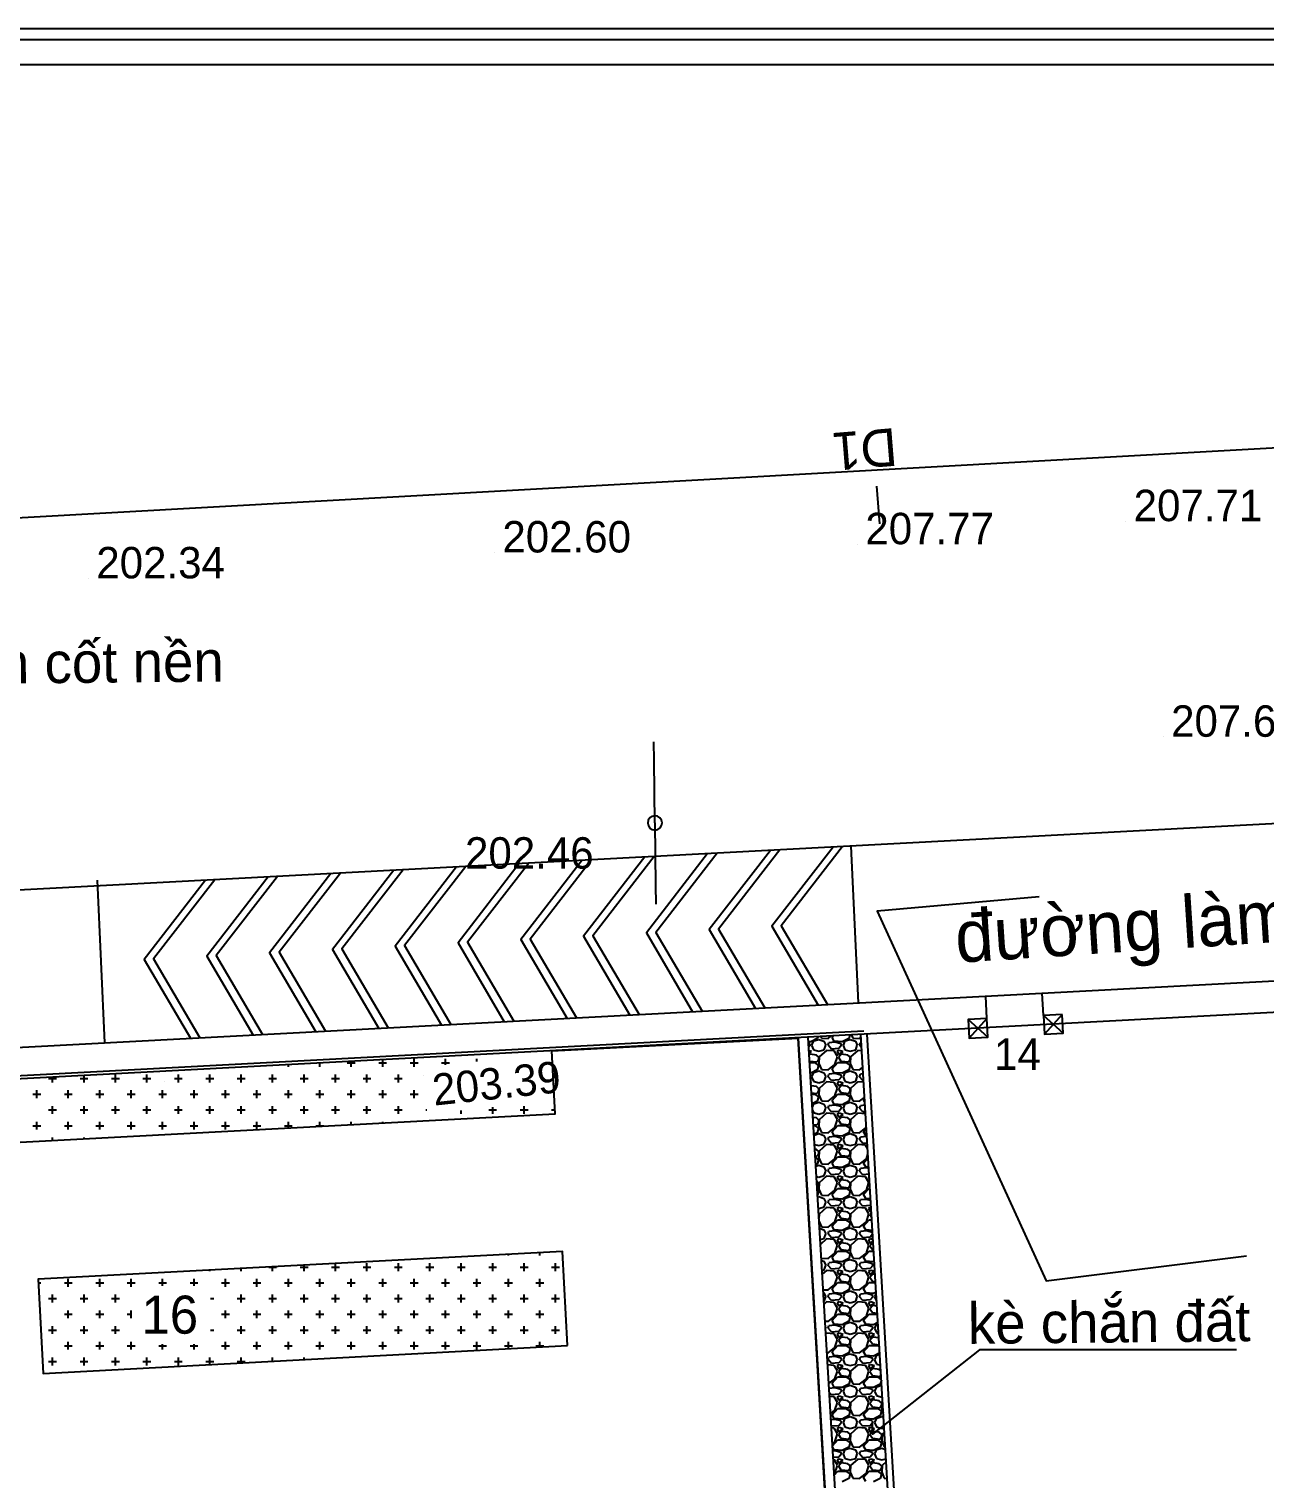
# Model space of a CAD drawing. Extents: x -31423 to 1909503, y -2344077 to 1640342.
# Drawn here: x 88875 to 128190, y -166605 to -120478 of the extents above; entities that cross this region are included whole.
import ezdxf

# ---------------------------------------------------------------- set-up
doc = ezdxf.new("R2010")
doc.units = 0
for name, color, linetype in [('Level 1', 7, 'Continuous'), ('Level 10', 7, 'Continuous'), ('Level 12', 7, 'Continuous'), ('Level 13', 7, 'Continuous'), ('Level 14', 7, 'Continuous'), ('Level 15', 7, 'Continuous'), ('Level 17', 7, 'Continuous'), ('Level 2', 7, 'Continuous'), ('Level 20', 7, 'Continuous'), ('Level 23', 7, 'Continuous'), ('Level 27', 7, 'Continuous'), ('Level 36', 7, 'Continuous'), ('Level 6', 7, 'Continuous'), ('Level 7', 7, 'Continuous')]:
    doc.layers.add(name, color=color, linetype=linetype)

# ---------------------------------------------------------------- blocks, each defined once
blk = doc.blocks.new('KTC')
at = {"layer": 'Level 1'}
for p, q in [((419299, 296306), (11065, 296306)), ((417756, 294763), (12608, 294763))]:
    blk.add_line(p, q, dxfattribs=at)
at = {"layer": 'Level 2'}
blk.add_line((419975, 296983), (0, 296983), dxfattribs=at)
blk = doc.blocks.new('DIEN_L')
at = {"layer": 'Level 7'}
for p, q in [((-19.53, 3.47), (-25.42, 4.51)), ((0, 0), (-19.53, 3.47)), ((0, 0), (19.53, -3.47)), ((19.53, -3.47), (25.42, -4.51))]:
    blk.add_line(p, q, dxfattribs=at)
for start, end in [(169.9331, 349.9331), (349.9331, 169.9331)]:
    blk.add_arc((0, 0), 2.28, start, end, dxfattribs=at)
blk = doc.blocks.new('SC6460')
at = {"layer": 'Level 1'}
blk.add_line((0, 0), (0, 0), dxfattribs=at)
blk = doc.blocks.new('A$C450')
at = {"layer": 'Level 23'}
blk.add_lwpolyline([(6000, 6000), (0, 6000), (0, 0), (6000, 0)], close=True, dxfattribs=at)
for points in [[(6000, 6000), (0, 0)], [(6000, 0), (0, 6000)]]:
    blk.add_lwpolyline(points, dxfattribs=at)

msp = doc.modelspace()

# ---------------------------------------------------------------- linework, layer by layer
at = {"layer": 'Level 1'}
for points in [[(149649, -144638), (-437, -152581)], [(121002, -148086), (115850, -148546), (121231, -160303), (127606, -159503)], [(63043, -154225), (147114, -149776)]]:
    msp.add_lwpolyline(points, dxfattribs=at)
at = {"layer": 'Level 10'}
msp.add_line((93188, -153950), (93188, -153951), dxfattribs=at)
at = {"layer": 'Level 12'}
msp.add_line((115830, -135025), (115927, -136221), dxfattribs=at)
at = {"layer": 'Level 13'}
for p, q in [((151210, -150563), (63695, -155201)), ((119344, -151952), (119306, -151248)), ((121141, -151856), (121104, -151152))]:
    msp.add_line(p, q, dxfattribs=at)
at = {"layer": 'Level 14'}
for p, q in [((113950, -152589), (113740, -152699)), ((113780, -152809), (113840, -152669)), ((113840, -152669), (114000, -152619)), ((113963, -152546), (113950, -152589)), ((114000, -152619), (114160, -152679)), ((114063, -152540), (114079, -152578)), ((114080, -152579), (114290, -152589)), ((114290, -152590), (114379, -152522)), ((114420, -152559), (114457, -152517)), ((114491, -152679), (114421, -152559)), ((114950, -152589), (114740, -152699)), ((114780, -152809), (114840, -152669)), ((114840, -152669), (115000, -152619)), ((114980, -152486), (114950, -152589)), ((115000, -152619), (115160, -152679)), ((115039, -152482), (115079, -152578)), ((115080, -152579), (115290, -152589)), ((115290, -152590), (115335, -152555)), ((113740, -152699), (113669, -152693)), ((113710, -152759), (113672, -152749)), ((113720, -152809), (113678, -152855)), ((113770, -153009), (113686, -152981)), ((113690, -153057), (113770, -153009)), ((113720, -153089), (113694, -153116)), ((113720, -152810), (113710, -152760)), ((113920, -153119), (113720, -153089)), ((113770, -152809), (113830, -152949)), ((113830, -152949), (114000, -152999)), ((114001, -153190), (113921, -153120)), ((114000, -152999), (114170, -152949)), ((114240, -152969), (114010, -153179)), ((114160, -152679), (114220, -152809)), ((114170, -152949), (114220, -152809)), ((114480, -152989), (114240, -152969)), ((114290, -152809), (114320, -152729)), ((114400, -152928), (114290, -152808)), ((114510, -152709), (114320, -152729)), ((114630, -152909), (114400, -152929)), ((114591, -153169), (114481, -152989)), ((114740, -152699), (114490, -152679)), ((114710, -152759), (114510, -152709)), ((114650, -152969), (114580, -152999)), ((114580, -152999), (114620, -153099)), ((114620, -153099), (114770, -153009)), ((114720, -153089), (114620, -153189)), ((114720, -152809), (114630, -152909)), ((114770, -153009), (114650, -152969)), ((114720, -152810), (114710, -152760)), ((114920, -153119), (114720, -153089)), ((114770, -152809), (114830, -152949)), ((114830, -152949), (115000, -152999)), ((115001, -153190), (114921, -153120)), ((115000, -152999), (115170, -152949)), ((115240, -152969), (115010, -153179)), ((115160, -152679), (115220, -152809)), ((115170, -152949), (115220, -152809)), ((115360, -152979), (115240, -152969)), ((115290, -152809), (115320, -152729)), ((115354, -152878), (115290, -152808)), ((115345, -152727), (115320, -152729)), ((96125, -153490), (96125, -153483)), ((97125, -153490), (97125, -153430)), ((98125, -153490), (98125, -153377)), ((99000, -153365), (99250, -153365)), ((99125, -153490), (99125, -153324)), ((100000, -153365), (100250, -153365)), ((100125, -153490), (100125, -153271)), ((101000, -153365), (101250, -153365)), ((101125, -153490), (101125, -153240)), ((102000, -153365), (102250, -153365)), ((102125, -153432), (102125, -153240)), ((103125, -153325), (103125, -153240)), ((113705, -153310), (113950, -153339)), ((113708, -153359), (113860, -153359)), ((113950, -153589), (113740, -153699)), ((113860, -153358), (113990, -153448)), ((113990, -153449), (113950, -153589)), ((113951, -153339), (114001, -153249)), ((113999, -153388), (114079, -153578)), ((114010, -153179), (114000, -153389)), ((114000, -153249), (114000, -153189)), ((114080, -153579), (114290, -153589)), ((114290, -153590), (114510, -153420)), ((114420, -153559), (114600, -153359)), ((114491, -153679), (114421, -153559)), ((114510, -153420), (114590, -153170)), ((114600, -153359), (114860, -153359)), ((114620, -153189), (114700, -153309)), ((114700, -153309), (114950, -153339)), ((114950, -153589), (114740, -153699)), ((114860, -153358), (114990, -153448)), ((114990, -153449), (114950, -153589)), ((114951, -153339), (115001, -153249)), ((114999, -153388), (115079, -153578)), ((115010, -153179), (115000, -153389)), ((115000, -153249), (115000, -153189)), ((115080, -153579), (115290, -153589)), ((115290, -153590), (115392, -153511)), ((89500, -153865), (89750, -153865)), ((89625, -153990), (89625, -153827)), ((90500, -153865), (90750, -153865)), ((90625, -153990), (90625, -153774)), ((91500, -153865), (91750, -153865)), ((91625, -153990), (91625, -153740)), ((92500, -153865), (92750, -153865)), ((92625, -153990), (92625, -153740)), ((93500, -153865), (93750, -153865)), ((93625, -153990), (93625, -153740)), ((94500, -153865), (94750, -153865)), ((94625, -153990), (94625, -153740)), ((95500, -153865), (95750, -153865)), ((95625, -153990), (95625, -153740)), ((96500, -153865), (96750, -153865)), ((96625, -153990), (96625, -153740)), ((97500, -153865), (97750, -153865)), ((97625, -153990), (97625, -153740)), ((98500, -153865), (98750, -153865)), ((98625, -153990), (98625, -153740)), ((99500, -153865), (99750, -153865)), ((99625, -153990), (99625, -153740)), ((100500, -153865), (100750, -153865)), ((100625, -153990), (100625, -153740)), ((113740, -153699), (113728, -153698)), ((113770, -154009), (113746, -154001)), ((113748, -154023), (113770, -154009)), ((113770, -153809), (113830, -153949)), ((113780, -153809), (113840, -153669)), ((113830, -153949), (114000, -153999)), ((113840, -153669), (114000, -153619)), ((114000, -153619), (114160, -153679)), ((114000, -153999), (114170, -153949)), ((114240, -153969), (114010, -154179)), ((114160, -153679), (114220, -153809)), ((114170, -153949), (114220, -153809)), ((114480, -153989), (114240, -153969)), ((114290, -153809), (114320, -153729)), ((114400, -153928), (114290, -153808)), ((114510, -153709), (114320, -153729)), ((114630, -153909), (114400, -153929)), ((114591, -154169), (114481, -153989)), ((114740, -153699), (114490, -153679)), ((114710, -153759), (114510, -153709)), ((114650, -153969), (114580, -153999)), ((114580, -153999), (114620, -154099)), ((114620, -154099), (114770, -154009)), ((114720, -153809), (114630, -153909)), ((114770, -154009), (114650, -153969)), ((114720, -153810), (114710, -153760)), ((114770, -153809), (114830, -153949)), ((114780, -153809), (114840, -153669)), ((114830, -153949), (115000, -153999)), ((114840, -153669), (115000, -153619)), ((115000, -153619), (115160, -153679)), ((115000, -153999), (115170, -153949)), ((115240, -153969), (115010, -154179)), ((115160, -153679), (115220, -153809)), ((115170, -153949), (115220, -153809)), ((115420, -153984), (115240, -153969)), ((115290, -153809), (115320, -153729)), ((115400, -153928), (115290, -153808)), ((115405, -153720), (115320, -153729)), ((115417, -153928), (115400, -153929)), ((89000, -154365), (89250, -154365)), ((89125, -154490), (89125, -154240)), ((90000, -154365), (90250, -154365)), ((90125, -154490), (90125, -154240)), ((91000, -154365), (91250, -154365)), ((91125, -154490), (91125, -154240)), ((92000, -154365), (92250, -154365)), ((92125, -154490), (92125, -154240)), ((93000, -154365), (93250, -154365)), ((93125, -154490), (93125, -154240)), ((94000, -154365), (94250, -154365)), ((94125, -154490), (94125, -154240)), ((95000, -154365), (95250, -154365)), ((95125, -154490), (95125, -154240)), ((96000, -154365), (96250, -154365)), ((96125, -154490), (96125, -154240)), ((97000, -154365), (97250, -154365)), ((97125, -154490), (97125, -154240)), ((98000, -154365), (98250, -154365)), ((98125, -154490), (98125, -154240)), ((99000, -154365), (99250, -154365)), ((99125, -154490), (99125, -154240)), ((100000, -154365), (100250, -154365)), ((100125, -154490), (100125, -154240)), ((101000, -154365), (101250, -154365)), ((101125, -154490), (101125, -154240)), ((113920, -154119), (113752, -154094)), ((113765, -154317), (113950, -154339)), ((113768, -154359), (113860, -154359)), ((113860, -154358), (113990, -154448)), ((114001, -154190), (113921, -154120)), ((113990, -154449), (113950, -154589)), ((113951, -154339), (114001, -154249)), ((113999, -154388), (114079, -154578)), ((114010, -154179), (114000, -154389)), ((114000, -154249), (114000, -154189)), ((114290, -154590), (114510, -154420)), ((114420, -154559), (114600, -154359)), ((114510, -154420), (114590, -154170)), ((114600, -154359), (114860, -154359)), ((114720, -154089), (114620, -154189)), ((114620, -154189), (114700, -154309)), ((114700, -154309), (114950, -154339)), ((114920, -154119), (114720, -154089)), ((114860, -154358), (114990, -154448)), ((115001, -154190), (114921, -154120)), ((114990, -154449), (114950, -154589)), ((114951, -154339), (115001, -154249)), ((114999, -154388), (115079, -154578)), ((115010, -154179), (115000, -154389)), ((115000, -154249), (115000, -154189)), ((115290, -154590), (115449, -154467)), ((115420, -154559), (115453, -154522)), ((89500, -154865), (89750, -154865)), ((89625, -154990), (89625, -154740)), ((90500, -154865), (90750, -154865)), ((90625, -154990), (90625, -154740)), ((91500, -154865), (91750, -154865)), ((91625, -154990), (91625, -154740)), ((92500, -154865), (92750, -154865)), ((92625, -154990), (92625, -154740)), ((93500, -154865), (93750, -154865)), ((93625, -154990), (93625, -154740)), ((94500, -154865), (94750, -154865)), ((94625, -154990), (94625, -154740)), ((95500, -154865), (95750, -154865)), ((95625, -154990), (95625, -154740)), ((96500, -154865), (96750, -154865)), ((96625, -154990), (96625, -154740)), ((97500, -154865), (97750, -154865)), ((97625, -154990), (97625, -154740)), ((98500, -154865), (98750, -154865)), ((98625, -154990), (98625, -154740)), ((99500, -154865), (99750, -154865)), ((99625, -154990), (99625, -154740)), ((100500, -154865), (100750, -154865)), ((100625, -154990), (100625, -154740)), ((101500, -154865), (101525, -154865)), ((102625, -154990), (102625, -154887)), ((103500, -154865), (103750, -154865)), ((103625, -154990), (103625, -154781)), ((104500, -154865), (104750, -154865)), ((104625, -154990), (104625, -154740)), ((105500, -154865), (105603, -154865)), ((113950, -154589), (113786, -154674)), ((113792, -154779), (113840, -154669)), ((113798, -154876), (113830, -154949)), ((113830, -154949), (114000, -154999)), ((113840, -154669), (114000, -154619)), ((114000, -154619), (114160, -154679)), ((114000, -154999), (114170, -154949)), ((114240, -154969), (114010, -155179)), ((114080, -154579), (114290, -154589)), ((114160, -154679), (114220, -154809)), ((114170, -154949), (114220, -154809)), ((114480, -154989), (114240, -154969)), ((114290, -154809), (114320, -154729)), ((114400, -154928), (114290, -154808)), ((114510, -154709), (114320, -154729)), ((114630, -154909), (114400, -154929)), ((114491, -154679), (114421, -154559)), ((114740, -154699), (114490, -154679)), ((114710, -154759), (114510, -154709)), ((114650, -154969), (114580, -154999)), ((114720, -154809), (114630, -154909)), ((114770, -155009), (114650, -154969)), ((114720, -154810), (114710, -154760)), ((114950, -154589), (114740, -154699)), ((114770, -154809), (114830, -154949)), ((114780, -154809), (114840, -154669)), ((114830, -154949), (115000, -154999)), ((114840, -154669), (115000, -154619)), ((115000, -154619), (115160, -154679)), ((115000, -154999), (115170, -154949)), ((115240, -154969), (115010, -155179)), ((115080, -154579), (115290, -154589)), ((115160, -154679), (115220, -154809)), ((115170, -154949), (115220, -154809)), ((115480, -154989), (115240, -154969)), ((115290, -154809), (115320, -154729)), ((115400, -154928), (115290, -154808)), ((115464, -154714), (115320, -154729)), ((115476, -154923), (115400, -154929)), ((115459, -154624), (115421, -154559)), ((89000, -155365), (89250, -155365)), ((89125, -155490), (89125, -155240)), ((90000, -155365), (90250, -155365)), ((90125, -155490), (90125, -155240)), ((91000, -155365), (91250, -155365)), ((91125, -155490), (91125, -155240)), ((92000, -155365), (92250, -155365)), ((92125, -155490), (92125, -155240)), ((93000, -155365), (93250, -155365)), ((93125, -155490), (93125, -155240)), ((94000, -155365), (94250, -155365)), ((94125, -155490), (94125, -155240)), ((95000, -155365), (95250, -155365)), ((95125, -155490), (95125, -155240)), ((96000, -155365), (96250, -155365)), ((96125, -155486), (96125, -155240)), ((97000, -155365), (97250, -155365)), ((97125, -155433), (97125, -155240)), ((98000, -155365), (98250, -155365)), ((98125, -155380), (98125, -155240)), ((99125, -155327), (99125, -155240)), ((100125, -155274), (100125, -155240)), ((113920, -155119), (113812, -155103)), ((113825, -155324), (113950, -155339)), ((113827, -155359), (113860, -155359)), ((113860, -155358), (113990, -155448)), ((114001, -155190), (113921, -155120)), ((113951, -155339), (114001, -155249)), ((113999, -155388), (114079, -155578)), ((114010, -155179), (114000, -155389)), ((114000, -155249), (114000, -155189)), ((114290, -155590), (114510, -155420)), ((114420, -155559), (114600, -155359)), ((114591, -155169), (114481, -154989)), ((114510, -155420), (114590, -155170)), ((114580, -154999), (114620, -155099)), ((114600, -155359), (114860, -155359)), ((114620, -155099), (114770, -155009)), ((114720, -155089), (114620, -155189)), ((114620, -155189), (114700, -155309)), ((114700, -155309), (114950, -155339)), ((114920, -155119), (114720, -155089)), ((114860, -155358), (114990, -155448)), ((115001, -155190), (114921, -155120)), ((114951, -155339), (115001, -155249)), ((114999, -155388), (115079, -155578)), ((115010, -155179), (115000, -155389)), ((115000, -155249), (115000, -155189)), ((115290, -155590), (115506, -155423)), ((89625, -155830), (89625, -155740)), ((90625, -155777), (90625, -155740)), ((113950, -155589), (113844, -155644)), ((113845, -155668), (114000, -155619)), ((113990, -155449), (113950, -155589)), ((114000, -155619), (114160, -155679)), ((114080, -155579), (114290, -155589)), ((114160, -155679), (114220, -155809)), ((114170, -155949), (114220, -155809)), ((114290, -155809), (114320, -155729)), ((114400, -155928), (114290, -155808)), ((114510, -155709), (114320, -155729)), ((114491, -155679), (114421, -155559)), ((114740, -155699), (114490, -155679)), ((114710, -155759), (114510, -155709)), ((114720, -155809), (114630, -155909)), ((114720, -155810), (114710, -155760)), ((114950, -155589), (114740, -155699)), ((114770, -155809), (114830, -155949)), ((114780, -155809), (114840, -155669)), ((114840, -155669), (115000, -155619)), ((114990, -155449), (114950, -155589)), ((115000, -155619), (115160, -155679)), ((115080, -155579), (115290, -155589)), ((115160, -155679), (115220, -155809)), ((115170, -155949), (115220, -155809)), ((115290, -155809), (115320, -155729)), ((115400, -155928), (115290, -155808)), ((115510, -155709), (115320, -155729)), ((115420, -155559), (115509, -155460)), ((115491, -155679), (115421, -155559)), ((115522, -155681), (115490, -155679)), ((115524, -155712), (115510, -155709)), ((113863, -155959), (114000, -155999)), ((113920, -156119), (113872, -156112)), ((113885, -156331), (113950, -156339)), ((114001, -156190), (113921, -156120)), ((113951, -156339), (114001, -156249)), ((114000, -155999), (114170, -155949)), ((114010, -156179), (114000, -156389)), ((114000, -156249), (114000, -156189)), ((114240, -155969), (114010, -156179)), ((114480, -155989), (114240, -155969)), ((114630, -155909), (114400, -155929)), ((114420, -156559), (114600, -156359)), ((114591, -156169), (114481, -155989)), ((114510, -156420), (114590, -156170)), ((114650, -155969), (114580, -155999)), ((114580, -155999), (114620, -156099)), ((114600, -156359), (114860, -156359)), ((114620, -156099), (114770, -156009)), ((114720, -156089), (114620, -156189)), ((114620, -156189), (114700, -156309)), ((114770, -156009), (114650, -155969)), ((114700, -156309), (114950, -156339)), ((114920, -156119), (114720, -156089)), ((114830, -155949), (115000, -155999)), ((114860, -156358), (114990, -156448)), ((115001, -156190), (114921, -156120)), ((114951, -156339), (115001, -156249)), ((115000, -155999), (115170, -155949)), ((115010, -156179), (115000, -156389)), ((115000, -156249), (115000, -156189)), ((115240, -155969), (115010, -156179)), ((115480, -155989), (115240, -155969)), ((115536, -155917), (115400, -155929)), ((115547, -156096), (115481, -155989)), ((115510, -156420), (115557, -156272)), ((113887, -156378), (113990, -156448)), ((113950, -156589), (113901, -156614)), ((113904, -156649), (114000, -156619)), ((113990, -156449), (113950, -156589)), ((113999, -156388), (114079, -156578)), ((114000, -156619), (114160, -156679)), ((114080, -156579), (114290, -156589)), ((114160, -156679), (114220, -156809)), ((114170, -156949), (114220, -156809)), ((114290, -156590), (114510, -156420)), ((114290, -156809), (114320, -156729)), ((114400, -156928), (114290, -156808)), ((114510, -156709), (114320, -156729)), ((114491, -156679), (114421, -156559)), ((114740, -156699), (114490, -156679)), ((114710, -156759), (114510, -156709)), ((114720, -156809), (114630, -156909)), ((114720, -156810), (114710, -156760)), ((114950, -156589), (114740, -156699)), ((114770, -156809), (114830, -156949)), ((114780, -156809), (114840, -156669)), ((114840, -156669), (115000, -156619)), ((114990, -156449), (114950, -156589)), ((114999, -156388), (115079, -156578)), ((115000, -156619), (115160, -156679)), ((115080, -156579), (115290, -156589)), ((115160, -156679), (115220, -156809)), ((115170, -156949), (115220, -156809)), ((115290, -156590), (115510, -156420)), ((115290, -156809), (115320, -156729)), ((115400, -156928), (115290, -156808)), ((115510, -156709), (115320, -156729)), ((115420, -156559), (115565, -156398)), ((115491, -156679), (115421, -156559)), ((115582, -156686), (115490, -156679)), ((115584, -156728), (115510, -156709)), ((113923, -156977), (114000, -156999)), ((114001, -157190), (113932, -157130)), ((113951, -157339), (114001, -157249)), ((114000, -156999), (114170, -156949)), ((114010, -157179), (114000, -157389)), ((114000, -157249), (114000, -157189)), ((114240, -156969), (114010, -157179)), ((114480, -156989), (114240, -156969)), ((114630, -156909), (114400, -156929)), ((114591, -157169), (114481, -156989)), ((114510, -157420), (114590, -157170)), ((114650, -156969), (114580, -156999)), ((114580, -156999), (114620, -157099)), ((114620, -157099), (114770, -157009)), ((114720, -157089), (114620, -157189)), ((114620, -157189), (114700, -157309)), ((114770, -157009), (114650, -156969)), ((114920, -157119), (114720, -157089)), ((114830, -156949), (115000, -156999)), ((115001, -157190), (114921, -157120)), ((114951, -157339), (115001, -157249)), ((115000, -156999), (115170, -156949)), ((115010, -157179), (115000, -157389)), ((115000, -157249), (115000, -157189)), ((115240, -156969), (115010, -157179)), ((115480, -156989), (115240, -156969)), ((115595, -156912), (115400, -156929)), ((115591, -157169), (115481, -156989)), ((115510, -157420), (115590, -157170)), ((115600, -156990), (115580, -156999)), ((115580, -156999), (115604, -157060)), ((113944, -157339), (113950, -157339)), ((113949, -157420), (113990, -157448)), ((113990, -157449), (113958, -157563)), ((113962, -157631), (114000, -157619)), ((113999, -157388), (114079, -157578)), ((114000, -157619), (114160, -157679)), ((114080, -157579), (114290, -157589)), ((114160, -157679), (114220, -157809)), ((114290, -157590), (114510, -157420)), ((114290, -157809), (114320, -157729)), ((114510, -157709), (114320, -157729)), ((114420, -157559), (114600, -157359)), ((114491, -157679), (114421, -157559)), ((114740, -157699), (114490, -157679)), ((114710, -157759), (114510, -157709)), ((114600, -157359), (114860, -157359)), ((114700, -157309), (114950, -157339)), ((114950, -157589), (114740, -157699)), ((114780, -157809), (114840, -157669)), ((114840, -157669), (115000, -157619)), ((114860, -157358), (114990, -157448)), ((114990, -157449), (114950, -157589)), ((114999, -157388), (115079, -157578)), ((115000, -157619), (115160, -157679)), ((115080, -157579), (115290, -157589)), ((115160, -157679), (115220, -157809)), ((115290, -157590), (115510, -157420)), ((115290, -157809), (115320, -157729)), ((115510, -157709), (115320, -157729)), ((115420, -157559), (115600, -157359)), ((115491, -157679), (115421, -157559)), ((115642, -157691), (115490, -157679)), ((115645, -157743), (115510, -157709)), ((115600, -157359), (115622, -157359)), ((113983, -157994), (114000, -157999)), ((114001, -158190), (113995, -158185)), ((114000, -157999), (114170, -157949)), ((114000, -158249), (114000, -158189)), ((114010, -158179), (114003, -158322)), ((114240, -157969), (114010, -158179)), ((114170, -157949), (114220, -157809)), ((114480, -157989), (114240, -157969)), ((114400, -157928), (114290, -157808)), ((114630, -157909), (114400, -157929)), ((114591, -158169), (114481, -157989)), ((114510, -158420), (114590, -158170)), ((114650, -157969), (114580, -157999)), ((114580, -157999), (114620, -158099)), ((114620, -158099), (114770, -158009)), ((114720, -158089), (114620, -158189)), ((114620, -158189), (114700, -158309)), ((114720, -157809), (114630, -157909)), ((114770, -158009), (114650, -157969)), ((114720, -157810), (114710, -157760)), ((114920, -158119), (114720, -158089)), ((114770, -157809), (114830, -157949)), ((114830, -157949), (115000, -157999)), ((115001, -158190), (114921, -158120)), ((115000, -157999), (115170, -157949)), ((115010, -158179), (115000, -158389)), ((115000, -158249), (115000, -158189)), ((115240, -157969), (115010, -158179)), ((115170, -157949), (115220, -157809)), ((115480, -157989), (115240, -157969)), ((115400, -157928), (115290, -157808)), ((115630, -157909), (115400, -157929)), ((115591, -158169), (115481, -157989)), ((115510, -158420), (115590, -158170)), ((115650, -157969), (115580, -157999)), ((115580, -157999), (115620, -158099)), ((115620, -158099), (115665, -158072)), ((115669, -158140), (115620, -158189)), ((115620, -158189), (115677, -158274)), ((115653, -157883), (115630, -157909)), ((115659, -157972), (115650, -157969)), ((113999, -158252), (114001, -158249)), ((114008, -158409), (114079, -158578)), ((114021, -158627), (114160, -158679)), ((114080, -158579), (114290, -158589)), ((114290, -158590), (114510, -158420)), ((114420, -158559), (114600, -158359)), ((114491, -158679), (114421, -158559)), ((114600, -158359), (114860, -158359)), ((114700, -158309), (114950, -158339)), ((114950, -158589), (114740, -158699)), ((114780, -158809), (114840, -158669)), ((114840, -158669), (115000, -158619)), ((114860, -158359), (114990, -158449)), ((114990, -158449), (114950, -158589)), ((114951, -158339), (115001, -158249)), ((114999, -158388), (115079, -158578)), ((115000, -158619), (115160, -158679)), ((115080, -158579), (115290, -158589)), ((115290, -158590), (115510, -158420)), ((115420, -158559), (115600, -158359)), ((115491, -158679), (115421, -158559)), ((115600, -158359), (115682, -158359)), ((114042, -158987), (114170, -158949)), ((114240, -158969), (114052, -159141)), ((114160, -158679), (114220, -158809)), ((114170, -158949), (114220, -158809)), ((114480, -158989), (114240, -158969)), ((114290, -158809), (114320, -158729)), ((114400, -158928), (114290, -158808)), ((114510, -158709), (114320, -158729)), ((114630, -158909), (114400, -158929)), ((114591, -159169), (114481, -158989)), ((114740, -158699), (114490, -158679)), ((114710, -158759), (114510, -158709)), ((114650, -158969), (114580, -158999)), ((114580, -158999), (114620, -159099)), ((114620, -159099), (114770, -159009)), ((114720, -159089), (114620, -159189)), ((114720, -158809), (114630, -158909)), ((114770, -159009), (114650, -158969)), ((114720, -158810), (114710, -158760)), ((114920, -159119), (114720, -159089)), ((114770, -158809), (114830, -158949)), ((114830, -158949), (115000, -158999)), ((115001, -159190), (114921, -159120)), ((115000, -158999), (115170, -158949)), ((115240, -158969), (115010, -159179)), ((115160, -158679), (115220, -158809)), ((115170, -158949), (115220, -158809)), ((115480, -158989), (115240, -158969)), ((115290, -158809), (115320, -158729)), ((115400, -158928), (115290, -158808)), ((115510, -158709), (115320, -158729)), ((115630, -158909), (115400, -158929)), ((115591, -159169), (115481, -158989)), ((115702, -158696), (115490, -158679)), ((115706, -158758), (115510, -158709)), ((115650, -158969), (115580, -158999)), ((115580, -158999), (115620, -159099)), ((115620, -159099), (115722, -159038)), ((115720, -159089), (115620, -159189)), ((115709, -158820), (115630, -158909)), ((115720, -158992), (115650, -158969)), ((115725, -159090), (115720, -159089)), ((104125, -159490), (104125, -159456)), ((105125, -159490), (105125, -159403)), ((114077, -159573), (114079, -159578)), ((114080, -159579), (114290, -159589)), ((114290, -159590), (114510, -159420)), ((114420, -159559), (114600, -159359)), ((114491, -159679), (114421, -159559)), ((114510, -159420), (114590, -159170)), ((114600, -159359), (114860, -159359)), ((114620, -159189), (114700, -159309)), ((114700, -159309), (114950, -159339)), ((114950, -159589), (114740, -159699)), ((114860, -159359), (114990, -159449)), ((114990, -159449), (114950, -159589)), ((114951, -159339), (115001, -159249)), ((114999, -159388), (115079, -159578)), ((115010, -159179), (115000, -159389)), ((115000, -159249), (115000, -159189)), ((115080, -159579), (115290, -159589)), ((115290, -159590), (115510, -159420)), ((115420, -159559), (115600, -159359)), ((115491, -159679), (115421, -159559)), ((115510, -159420), (115590, -159170)), ((115600, -159359), (115742, -159359)), ((115620, -159189), (115700, -159309)), ((115700, -159309), (115739, -159314)), ((94625, -159990), (94625, -159960)), ((95625, -159990), (95625, -159907)), ((96500, -159865), (96750, -159865)), ((96625, -159990), (96625, -159854)), ((97500, -159865), (97750, -159865)), ((97625, -159990), (97625, -159801)), ((98500, -159865), (98750, -159865)), ((98625, -159990), (98625, -159748)), ((99500, -159865), (99750, -159865)), ((99625, -159990), (99625, -159740)), ((100500, -159865), (100750, -159865)), ((100625, -159990), (100625, -159740)), ((101500, -159865), (101750, -159865)), ((101625, -159990), (101625, -159740)), ((102500, -159865), (102750, -159865)), ((102625, -159990), (102625, -159740)), ((103500, -159865), (103750, -159865)), ((103625, -159990), (103625, -159740)), ((104500, -159865), (104750, -159865)), ((104625, -159990), (104625, -159740)), ((105500, -159865), (105750, -159865)), ((105625, -159990), (105625, -159740)), ((114082, -159650), (114160, -159679)), ((114101, -159969), (114170, -159949)), ((114240, -159969), (114108, -160090)), ((114160, -159679), (114220, -159809)), ((114170, -159949), (114220, -159809)), ((114480, -159989), (114240, -159969)), ((114290, -159809), (114320, -159729)), ((114400, -159928), (114290, -159808)), ((114510, -159709), (114320, -159729)), ((114630, -159909), (114400, -159929)), ((114591, -160169), (114481, -159989)), ((114740, -159699), (114490, -159679)), ((114710, -159759), (114510, -159709)), ((114650, -159969), (114580, -159999)), ((114580, -159999), (114620, -160099)), ((114620, -160099), (114770, -160009)), ((114720, -159809), (114630, -159909)), ((114770, -160009), (114650, -159969)), ((114720, -159810), (114710, -159760)), ((114770, -159809), (114830, -159949)), ((114780, -159809), (114840, -159669)), ((114830, -159949), (115000, -159999)), ((114840, -159669), (115000, -159619)), ((115000, -159619), (115160, -159679)), ((115000, -159999), (115170, -159949)), ((115240, -159969), (115010, -160179)), ((115160, -159679), (115220, -159809)), ((115170, -159949), (115220, -159809)), ((115480, -159989), (115240, -159969)), ((115290, -159809), (115320, -159729)), ((115400, -159928), (115290, -159808)), ((115510, -159709), (115320, -159729)), ((115630, -159909), (115400, -159929)), ((115591, -160169), (115481, -159989)), ((115740, -159699), (115490, -159679)), ((115710, -159759), (115510, -159709)), ((115650, -159969), (115580, -159999)), ((115580, -159999), (115620, -160099)), ((115620, -160099), (115770, -160009)), ((115720, -159809), (115630, -159909)), ((115770, -160009), (115650, -159969)), ((115720, -159810), (115710, -159760)), ((115761, -159687), (115740, -159699)), ((89173, -160365), (89250, -160365)), ((90000, -160365), (90250, -160365)), ((90125, -160490), (90125, -160240)), ((91000, -160365), (91250, -160365)), ((91125, -160490), (91125, -160240)), ((92000, -160365), (92250, -160365)), ((92125, -160490), (92125, -160240)), ((93000, -160365), (93250, -160365)), ((93125, -160457), (93125, -160240)), ((94000, -160365), (94250, -160365)), ((94125, -160457), (94125, -160240)), ((95000, -160365), (95250, -160365)), ((95125, -160490), (95125, -160240)), ((96000, -160365), (96250, -160365)), ((96125, -160490), (96125, -160240)), ((97000, -160365), (97250, -160365)), ((97125, -160490), (97125, -160240)), ((98000, -160365), (98250, -160365)), ((98125, -160490), (98125, -160240)), ((99000, -160365), (99250, -160365)), ((99125, -160490), (99125, -160240)), ((100000, -160365), (100250, -160365)), ((100125, -160490), (100125, -160240)), ((101000, -160365), (101250, -160365)), ((101125, -160490), (101125, -160240)), ((102000, -160365), (102250, -160365)), ((102125, -160490), (102125, -160240)), ((103000, -160365), (103250, -160365)), ((103125, -160490), (103125, -160240)), ((104000, -160365), (104250, -160365)), ((104125, -160490), (104125, -160240)), ((105000, -160365), (105250, -160365)), ((105125, -160490), (105125, -160240)), ((114290, -160590), (114510, -160420)), ((114420, -160559), (114600, -160359)), ((114510, -160420), (114590, -160170)), ((114600, -160359), (114860, -160359)), ((114720, -160089), (114620, -160189)), ((114620, -160189), (114700, -160309)), ((114700, -160309), (114950, -160339)), ((114920, -160119), (114720, -160089)), ((114860, -160359), (114990, -160449)), ((115001, -160190), (114921, -160120)), ((114990, -160449), (114950, -160589)), ((114951, -160339), (115001, -160249)), ((114999, -160388), (115079, -160578)), ((115010, -160179), (115000, -160389)), ((115000, -160249), (115000, -160189)), ((115290, -160590), (115510, -160420)), ((115420, -160559), (115600, -160359)), ((115510, -160420), (115590, -160170)), ((115600, -160359), (115801, -160359)), ((115720, -160089), (115620, -160189)), ((115620, -160189), (115700, -160309)), ((115700, -160309), (115799, -160321)), ((115786, -160099), (115720, -160089)), ((89500, -160865), (89750, -160865)), ((89625, -160990), (89625, -160740)), ((90500, -160865), (90750, -160865)), ((90625, -160990), (90625, -160740)), ((91500, -160865), (91750, -160865)), ((91625, -160990), (91625, -160740)), ((94644, -160865), (94750, -160865)), ((95500, -160865), (95750, -160865)), ((95625, -160990), (95625, -160740)), ((96500, -160865), (96750, -160865)), ((96625, -160990), (96625, -160740)), ((97500, -160865), (97750, -160865)), ((97625, -160990), (97625, -160740)), ((98500, -160865), (98750, -160865)), ((98625, -160990), (98625, -160740)), ((99500, -160865), (99750, -160865)), ((99625, -160990), (99625, -160740)), ((100500, -160865), (100750, -160865)), ((100625, -160990), (100625, -160740)), ((101500, -160865), (101750, -160865)), ((101625, -160990), (101625, -160740)), ((102500, -160865), (102750, -160865)), ((102625, -160990), (102625, -160740)), ((103500, -160865), (103750, -160865)), ((103625, -160990), (103625, -160740)), ((104500, -160865), (104750, -160865)), ((104625, -160990), (104625, -160740)), ((105500, -160865), (105750, -160865)), ((105625, -160990), (105625, -160740)), ((114137, -160582), (114290, -160589)), ((114142, -160673), (114160, -160679)), ((114159, -160952), (114170, -160949)), ((114160, -160679), (114220, -160809)), ((114240, -160969), (114164, -161038)), ((114170, -160949), (114220, -160809)), ((114480, -160989), (114240, -160969)), ((114290, -160809), (114320, -160729)), ((114400, -160928), (114290, -160808)), ((114510, -160709), (114320, -160729)), ((114630, -160909), (114400, -160929)), ((114491, -160679), (114421, -160559)), ((114740, -160699), (114490, -160679)), ((114710, -160759), (114510, -160709)), ((114650, -160969), (114580, -160999)), ((114720, -160809), (114630, -160909)), ((114770, -161009), (114650, -160969)), ((114720, -160810), (114710, -160760)), ((114950, -160589), (114740, -160699)), ((114770, -160809), (114830, -160949)), ((114780, -160809), (114840, -160669)), ((114830, -160949), (115000, -160999)), ((114840, -160669), (115000, -160619)), ((115000, -160619), (115160, -160679)), ((115000, -160999), (115170, -160949)), ((115240, -160969), (115010, -161179)), ((115080, -160579), (115290, -160589)), ((115160, -160679), (115220, -160809)), ((115170, -160949), (115220, -160809)), ((115480, -160989), (115240, -160969)), ((115290, -160809), (115320, -160729)), ((115400, -160928), (115290, -160808)), ((115510, -160709), (115320, -160729)), ((115630, -160909), (115400, -160929)), ((115491, -160679), (115421, -160559)), ((115740, -160699), (115490, -160679)), ((115710, -160759), (115510, -160709)), ((115650, -160969), (115580, -160999)), ((115720, -160809), (115630, -160909)), ((115770, -161009), (115650, -160969)), ((115720, -160810), (115710, -160760)), ((115819, -160657), (115740, -160699)), ((115770, -160809), (115830, -160949)), ((115780, -160809), (115822, -160710)), ((115830, -160949), (115837, -160951)), ((89226, -161365), (89250, -161365)), ((90000, -161365), (90250, -161365)), ((90125, -161490), (90125, -161240)), ((91000, -161365), (91250, -161365)), ((91125, -161490), (91125, -161240)), ((92000, -161365), (92146, -161365)), ((92125, -161490), (92125, -161240)), ((95000, -161365), (95250, -161365)), ((95125, -161490), (95125, -161240)), ((96000, -161365), (96250, -161365)), ((96125, -161490), (96125, -161240)), ((97000, -161365), (97250, -161365)), ((97125, -161490), (97125, -161240)), ((98000, -161365), (98250, -161365)), ((98125, -161490), (98125, -161240)), ((99000, -161365), (99250, -161365)), ((99125, -161490), (99125, -161240)), ((100000, -161365), (100250, -161365)), ((100125, -161490), (100125, -161240)), ((101000, -161365), (101250, -161365)), ((101125, -161490), (101125, -161240)), ((102000, -161365), (102250, -161365)), ((102125, -161490), (102125, -161240)), ((103000, -161365), (103250, -161365)), ((103125, -161490), (103125, -161240)), ((104000, -161365), (104250, -161365)), ((104125, -161490), (104125, -161240)), ((105000, -161365), (105250, -161365)), ((105125, -161490), (105125, -161240)), ((114290, -161590), (114510, -161420)), ((114420, -161559), (114600, -161359)), ((114591, -161169), (114481, -160989)), ((114510, -161420), (114590, -161170)), ((114580, -160999), (114620, -161099)), ((114600, -161359), (114860, -161359)), ((114620, -161099), (114770, -161009)), ((114720, -161089), (114620, -161189)), ((114620, -161189), (114700, -161309)), ((114700, -161309), (114950, -161339)), ((114920, -161119), (114720, -161089)), ((114860, -161359), (114990, -161449)), ((115001, -161190), (114921, -161120)), ((114951, -161339), (115001, -161249)), ((114999, -161388), (115079, -161578)), ((115010, -161179), (115000, -161389)), ((115000, -161249), (115000, -161189)), ((115290, -161590), (115510, -161420)), ((115420, -161559), (115600, -161359)), ((115591, -161169), (115481, -160989)), ((115510, -161420), (115590, -161170)), ((115580, -160999), (115620, -161099)), ((115600, -161359), (115860, -161359)), ((115620, -161099), (115770, -161009)), ((115720, -161089), (115620, -161189)), ((115620, -161189), (115700, -161309)), ((115700, -161309), (115859, -161328)), ((115846, -161108), (115720, -161089)), ((115860, -161359), (115861, -161359)), ((89500, -161865), (89750, -161865)), ((89625, -161990), (89625, -161740)), ((90500, -161865), (90750, -161865)), ((90625, -161990), (90625, -161740)), ((91500, -161865), (91750, -161865)), ((91625, -161990), (91625, -161740)), ((94644, -161865), (94750, -161865)), ((95500, -161865), (95750, -161865)), ((95625, -161990), (95625, -161740)), ((96500, -161865), (96750, -161865)), ((96625, -161990), (96625, -161740)), ((97500, -161865), (97750, -161865)), ((97625, -161990), (97625, -161740)), ((98500, -161865), (98750, -161865)), ((98625, -161990), (98625, -161740)), ((99500, -161865), (99750, -161865)), ((99625, -161990), (99625, -161740)), ((100500, -161865), (100750, -161865)), ((100625, -161990), (100625, -161740)), ((101500, -161865), (101750, -161865)), ((101625, -161990), (101625, -161740)), ((102500, -161865), (102750, -161865)), ((102625, -161990), (102625, -161740)), ((103500, -161865), (103750, -161865)), ((103625, -161990), (103625, -161740)), ((104500, -161865), (104750, -161865)), ((104625, -161990), (104625, -161740)), ((105500, -161865), (105750, -161865)), ((105625, -161990), (105625, -161740)), ((114197, -161585), (114290, -161589)), ((114209, -161784), (114220, -161809)), ((114211, -161832), (114220, -161809)), ((114290, -161809), (114320, -161729)), ((114400, -161928), (114290, -161808)), ((114510, -161709), (114320, -161729)), ((114491, -161679), (114421, -161559)), ((114740, -161699), (114490, -161679)), ((114710, -161759), (114510, -161709)), ((114720, -161809), (114630, -161909)), ((114720, -161810), (114710, -161760)), ((114950, -161589), (114740, -161699)), ((114770, -161809), (114830, -161949)), ((114780, -161809), (114840, -161669)), ((114840, -161669), (115000, -161619)), ((114990, -161449), (114950, -161589)), ((115000, -161619), (115160, -161679)), ((115080, -161579), (115290, -161589)), ((115160, -161679), (115220, -161809)), ((115170, -161949), (115220, -161809)), ((115290, -161809), (115320, -161729)), ((115400, -161928), (115290, -161808)), ((115510, -161709), (115320, -161729)), ((115491, -161679), (115421, -161559)), ((115740, -161699), (115490, -161679)), ((115710, -161759), (115510, -161709)), ((115720, -161809), (115630, -161909)), ((115720, -161810), (115710, -161760)), ((115877, -161627), (115740, -161699)), ((115770, -161809), (115830, -161949)), ((115780, -161809), (115840, -161669)), ((115840, -161669), (115879, -161657)), ((90000, -162365), (90250, -162365)), ((90125, -162490), (90125, -162240)), ((91000, -162365), (91250, -162365)), ((91125, -162490), (91125, -162240)), ((92000, -162365), (92250, -162365)), ((92125, -162490), (92125, -162240)), ((93000, -162365), (93250, -162365)), ((93125, -162490), (93125, -162311)), ((94000, -162365), (94250, -162365)), ((94125, -162490), (94125, -162311)), ((95000, -162365), (95250, -162365)), ((95125, -162490), (95125, -162240)), ((96000, -162365), (96250, -162365)), ((96125, -162490), (96125, -162240)), ((97000, -162365), (97250, -162365)), ((97125, -162490), (97125, -162240)), ((98000, -162365), (98250, -162365)), ((98125, -162490), (98125, -162240)), ((99000, -162365), (99250, -162365)), ((99125, -162490), (99125, -162240)), ((100000, -162365), (100250, -162365)), ((100125, -162490), (100125, -162240)), ((101000, -162365), (101250, -162365)), ((101125, -162490), (101125, -162240)), ((102000, -162365), (102250, -162365)), ((102125, -162490), (102125, -162240)), ((103000, -162365), (103250, -162365)), ((103125, -162490), (103125, -162240)), ((104000, -162365), (104250, -162365)), ((104125, -162460), (104125, -162240)), ((105000, -162365), (105250, -162365)), ((105125, -162407), (105125, -162240)), ((114240, -161969), (114221, -161987)), ((114480, -161989), (114240, -161969)), ((114630, -161909), (114400, -161929)), ((114420, -162559), (114600, -162359)), ((114591, -162169), (114481, -161989)), ((114510, -162420), (114590, -162170)), ((114650, -161969), (114580, -161999)), ((114580, -161999), (114620, -162099)), ((114600, -162359), (114860, -162359)), ((114620, -162099), (114770, -162009)), ((114720, -162089), (114620, -162189)), ((114620, -162189), (114700, -162309)), ((114770, -162009), (114650, -161969)), ((114700, -162309), (114950, -162339)), ((114920, -162119), (114720, -162089)), ((114830, -161949), (115000, -161999)), ((114860, -162359), (114990, -162449)), ((115001, -162190), (114921, -162120)), ((114951, -162339), (115001, -162249)), ((115000, -161999), (115170, -161949)), ((115010, -162179), (115000, -162389)), ((115000, -162249), (115000, -162189)), ((115240, -161969), (115010, -162179)), ((115480, -161989), (115240, -161969)), ((115630, -161909), (115400, -161929)), ((115420, -162559), (115600, -162359)), ((115591, -162169), (115481, -161989)), ((115510, -162420), (115590, -162170)), ((115650, -161969), (115580, -161999)), ((115580, -161999), (115620, -162099)), ((115600, -162359), (115860, -162359)), ((115620, -162099), (115770, -162009)), ((115720, -162089), (115620, -162189)), ((115620, -162189), (115700, -162309)), ((115770, -162009), (115650, -161969)), ((115700, -162309), (115919, -162336)), ((115906, -162117), (115720, -162089)), ((115830, -161949), (115897, -161969)), ((115860, -162359), (115923, -162403)), ((89625, -162990), (89625, -162740)), ((90625, -162990), (90625, -162740)), ((91625, -162990), (91625, -162740)), ((92625, -162990), (92625, -162740)), ((93625, -162990), (93625, -162740)), ((94625, -162964), (94625, -162740)), ((95625, -162911), (95625, -162740)), ((96625, -162858), (96625, -162740)), ((97625, -162805), (97625, -162740)), ((98625, -162752), (98625, -162740)), ((114256, -162588), (114290, -162589)), ((114290, -162590), (114510, -162420)), ((114290, -162809), (114320, -162729)), ((114400, -162928), (114290, -162808)), ((114510, -162709), (114320, -162729)), ((114491, -162679), (114421, -162559)), ((114740, -162699), (114490, -162679)), ((114710, -162759), (114510, -162709)), ((114720, -162809), (114630, -162909)), ((114720, -162810), (114710, -162760)), ((114950, -162589), (114740, -162699)), ((114770, -162809), (114830, -162949)), ((114780, -162809), (114840, -162669)), ((114840, -162669), (115000, -162619)), ((114990, -162449), (114950, -162589)), ((114999, -162388), (115079, -162578)), ((115000, -162619), (115160, -162679)), ((115080, -162579), (115290, -162589)), ((115160, -162679), (115220, -162809)), ((115170, -162949), (115220, -162809)), ((115290, -162590), (115510, -162420)), ((115290, -162809), (115320, -162729)), ((115400, -162928), (115290, -162808)), ((115510, -162709), (115320, -162729)), ((115491, -162679), (115421, -162559)), ((115740, -162699), (115490, -162679)), ((115710, -162759), (115510, -162709)), ((115720, -162809), (115630, -162909)), ((115720, -162810), (115710, -162760)), ((115935, -162596), (115740, -162699)), ((115770, -162809), (115830, -162949)), ((115780, -162809), (115840, -162669)), ((115840, -162669), (115937, -162639)), ((89500, -162865), (89750, -162865)), ((90500, -162865), (90750, -162865)), ((91500, -162865), (91750, -162865)), ((92500, -162865), (92750, -162865)), ((93500, -162865), (93750, -162865)), ((94500, -162865), (94750, -162865)), ((95500, -162865), (95750, -162865)), ((114480, -162989), (114279, -162972)), ((114630, -162909), (114400, -162929)), ((114591, -163169), (114481, -162989)), ((114510, -163420), (114590, -163170)), ((114650, -162969), (114580, -162999)), ((114580, -162999), (114620, -163099)), ((114620, -163099), (114770, -163009)), ((114720, -163089), (114620, -163189)), ((114620, -163189), (114700, -163309)), ((114770, -163009), (114650, -162969)), ((114920, -163119), (114720, -163089)), ((114830, -162949), (115000, -162999)), ((115001, -163190), (114921, -163120)), ((114951, -163339), (115001, -163249)), ((115000, -162999), (115170, -162949)), ((115010, -163179), (115000, -163389)), ((115000, -163249), (115000, -163189)), ((115240, -162969), (115010, -163179)), ((115480, -162989), (115240, -162969)), ((115630, -162909), (115400, -162929)), ((115591, -163169), (115481, -162989)), ((115510, -163420), (115590, -163170)), ((115650, -162969), (115580, -162999)), ((115580, -162999), (115620, -163099)), ((115620, -163099), (115770, -163009)), ((115720, -163089), (115620, -163189)), ((115620, -163189), (115700, -163309)), ((115770, -163009), (115650, -162969)), ((115920, -163119), (115720, -163089)), ((115830, -162949), (115958, -162987)), ((115969, -163162), (115921, -163120)), ((114315, -163571), (114510, -163420)), ((114510, -163709), (114324, -163729)), ((114420, -163559), (114600, -163359)), ((114491, -163679), (114421, -163559)), ((114740, -163699), (114490, -163679)), ((114710, -163759), (114510, -163709)), ((114600, -163359), (114860, -163359)), ((114700, -163309), (114950, -163339)), ((114950, -163589), (114740, -163699)), ((114780, -163809), (114840, -163669)), ((114840, -163669), (115000, -163619)), ((114860, -163359), (114990, -163449)), ((114990, -163449), (114950, -163589)), ((114999, -163388), (115079, -163578)), ((115000, -163619), (115160, -163679)), ((115080, -163579), (115290, -163589)), ((115160, -163679), (115220, -163809)), ((115290, -163590), (115510, -163420)), ((115290, -163809), (115320, -163729)), ((115510, -163709), (115320, -163729)), ((115420, -163559), (115600, -163359)), ((115491, -163679), (115421, -163559)), ((115740, -163699), (115490, -163679)), ((115710, -163759), (115510, -163709)), ((115600, -163359), (115860, -163359)), ((115700, -163309), (115950, -163339)), ((115950, -163589), (115740, -163699)), ((115780, -163809), (115840, -163669)), ((115840, -163669), (115996, -163620)), ((115860, -163359), (115986, -163446)), ((115987, -163462), (115950, -163589)), ((115951, -163339), (115977, -163292)), ((114400, -163928), (114331, -163853)), ((114480, -163989), (114339, -163977)), ((114630, -163909), (114400, -163929)), ((114591, -164169), (114481, -163989)), ((114510, -164420), (114590, -164170)), ((114650, -163969), (114580, -163999)), ((114580, -163999), (114620, -164099)), ((114620, -164099), (114770, -164009)), ((114720, -164089), (114620, -164189)), ((114620, -164189), (114700, -164309)), ((114720, -163809), (114630, -163909)), ((114770, -164009), (114650, -163969)), ((114720, -163810), (114710, -163760)), ((114920, -164119), (114720, -164089)), ((114770, -163809), (114830, -163949)), ((114830, -163949), (115000, -163999)), ((115001, -164190), (114921, -164120)), ((115000, -163999), (115170, -163949)), ((115010, -164179), (115000, -164389)), ((115000, -164249), (115000, -164189)), ((115240, -163969), (115010, -164179)), ((115170, -163949), (115220, -163809)), ((115480, -163989), (115240, -163969)), ((115400, -163928), (115290, -163808)), ((115630, -163909), (115400, -163929)), ((115591, -164169), (115481, -163989)), ((115510, -164420), (115590, -164170)), ((115650, -163969), (115580, -163999)), ((115580, -163999), (115620, -164099)), ((115620, -164099), (115770, -164009)), ((115720, -164089), (115620, -164189)), ((115620, -164189), (115700, -164309)), ((115720, -163809), (115630, -163909)), ((115770, -164009), (115650, -163969)), ((115720, -163810), (115710, -163760)), ((115920, -164119), (115720, -164089)), ((115770, -163809), (115830, -163949)), ((115830, -163949), (116000, -163999)), ((116001, -164190), (115921, -164120)), ((116000, -163999), (116018, -163994)), ((116010, -164179), (116000, -164389)), ((116000, -164249), (116000, -164189)), ((116029, -164162), (116010, -164179)), ((114371, -164527), (114510, -164420)), ((114420, -164559), (114600, -164359)), ((114491, -164679), (114421, -164559)), ((114600, -164359), (114860, -164359)), ((114700, -164309), (114950, -164339)), ((114950, -164589), (114740, -164699)), ((114780, -164809), (114840, -164669)), ((114840, -164669), (115000, -164619)), ((114860, -164359), (114990, -164449)), ((114990, -164449), (114950, -164589)), ((114951, -164339), (115001, -164249)), ((114999, -164388), (115079, -164578)), ((115000, -164619), (115160, -164679)), ((115080, -164579), (115290, -164589)), ((115290, -164590), (115510, -164420)), ((115420, -164559), (115600, -164359)), ((115491, -164679), (115421, -164559)), ((115600, -164359), (115860, -164359)), ((115700, -164309), (115950, -164339)), ((115950, -164589), (115740, -164699)), ((115780, -164809), (115840, -164669)), ((115840, -164669), (116000, -164619)), ((115860, -164359), (115990, -164449)), ((115990, -164449), (115950, -164589)), ((115951, -164339), (116001, -164249)), ((115999, -164388), (116049, -164506)), ((116000, -164619), (116057, -164641)), ((114510, -164709), (114383, -164722)), ((114400, -164928), (114395, -164923)), ((114480, -164989), (114398, -164982)), ((114630, -164909), (114400, -164929)), ((114591, -165169), (114481, -164989)), ((114740, -164699), (114490, -164679)), ((114710, -164759), (114510, -164709)), ((114650, -164969), (114580, -164999)), ((114580, -164999), (114620, -165099)), ((114620, -165099), (114770, -165009)), ((114720, -165089), (114620, -165189)), ((114720, -164809), (114630, -164909)), ((114770, -165009), (114650, -164969)), ((114720, -164810), (114710, -164760)), ((114920, -165119), (114720, -165089)), ((114770, -164809), (114830, -164949)), ((114830, -164949), (115000, -164999)), ((115001, -165190), (114921, -165120)), ((115000, -164999), (115170, -164949)), ((115240, -164969), (115010, -165179)), ((115160, -164679), (115220, -164809)), ((115170, -164949), (115220, -164809)), ((115480, -164989), (115240, -164969)), ((115290, -164809), (115320, -164729)), ((115400, -164928), (115290, -164808)), ((115510, -164709), (115320, -164729)), ((115630, -164909), (115400, -164929)), ((115591, -165169), (115481, -164989)), ((115740, -164699), (115490, -164679)), ((115710, -164759), (115510, -164709)), ((115650, -164969), (115580, -164999)), ((115580, -164999), (115620, -165099)), ((115620, -165099), (115770, -165009)), ((115720, -165089), (115620, -165189)), ((115720, -164809), (115630, -164909)), ((115770, -165009), (115650, -164969)), ((115720, -164810), (115710, -164760)), ((115920, -165119), (115720, -165089)), ((115770, -164809), (115830, -164949)), ((115830, -164949), (116000, -164999)), ((116001, -165190), (115921, -165120)), ((116000, -164999), (116077, -164976)), ((116085, -165110), (116010, -165179)), ((114428, -165484), (114510, -165420)), ((114432, -165545), (114600, -165359)), ((114491, -165679), (114434, -165582)), ((114510, -165420), (114590, -165170)), ((114600, -165359), (114860, -165359)), ((114620, -165189), (114700, -165309)), ((114700, -165309), (114950, -165339)), ((114950, -165589), (114740, -165699)), ((114860, -165359), (114990, -165449)), ((114990, -165449), (114950, -165589)), ((114951, -165339), (115001, -165249)), ((114999, -165388), (115079, -165578)), ((115010, -165179), (115000, -165389)), ((115000, -165249), (115000, -165189)), ((115080, -165579), (115290, -165589)), ((115290, -165590), (115510, -165420)), ((115420, -165559), (115600, -165359)), ((115491, -165679), (115421, -165559)), ((115510, -165420), (115590, -165170)), ((115600, -165359), (115860, -165359)), ((115620, -165189), (115700, -165309)), ((115700, -165309), (115950, -165339)), ((115950, -165589), (115740, -165699)), ((115860, -165359), (115990, -165449)), ((115990, -165449), (115950, -165589)), ((115951, -165339), (116001, -165249)), ((115999, -165388), (116079, -165578)), ((116010, -165179), (116000, -165389)), ((116000, -165249), (116000, -165189)), ((116080, -165579), (116113, -165581)), ((114510, -165709), (114442, -165716)), ((114630, -165909), (114454, -165925)), ((114480, -165989), (114458, -165987)), ((114591, -166169), (114481, -165989)), ((114740, -165699), (114490, -165679)), ((114710, -165759), (114510, -165709)), ((114650, -165969), (114580, -165999)), ((114580, -165999), (114620, -166099)), ((114620, -166099), (114770, -166009)), ((114720, -165809), (114630, -165909)), ((114770, -166009), (114650, -165969)), ((114720, -165810), (114710, -165760)), ((114770, -165809), (114830, -165949)), ((114780, -165809), (114840, -165669)), ((114830, -165949), (115000, -165999)), ((114840, -165669), (115000, -165619)), ((115000, -165619), (115160, -165679)), ((115000, -165999), (115170, -165949)), ((115240, -165969), (115010, -166179)), ((115160, -165679), (115220, -165809)), ((115170, -165949), (115220, -165809)), ((115480, -165989), (115240, -165969)), ((115290, -165809), (115320, -165729)), ((115400, -165928), (115290, -165808)), ((115510, -165709), (115320, -165729)), ((115630, -165909), (115400, -165929)), ((115591, -166169), (115481, -165989)), ((115740, -165699), (115490, -165679)), ((115710, -165759), (115510, -165709)), ((115650, -165969), (115580, -165999)), ((115580, -165999), (115620, -166099)), ((115620, -166099), (115770, -166009)), ((115720, -165809), (115630, -165909)), ((115770, -166009), (115650, -165969)), ((115720, -165810), (115710, -165760)), ((115770, -165809), (115830, -165949)), ((115780, -165809), (115840, -165669)), ((115830, -165949), (116000, -165999)), ((115840, -165669), (116000, -165619)), ((116000, -165619), (116118, -165663)), ((116000, -165999), (116136, -165959)), ((114485, -166440), (114510, -166420)), ((114488, -166483), (114600, -166359)), ((114510, -166420), (114590, -166170)), ((114600, -166359), (114860, -166359)), ((114720, -166089), (114620, -166189)), ((114620, -166189), (114700, -166309)), ((114700, -166309), (114950, -166339)), ((114920, -166119), (114720, -166089)), ((114860, -166359), (114990, -166449)), ((115001, -166190), (114921, -166120)), ((114990, -166449), (114950, -166589)), ((114951, -166339), (115001, -166249)), ((114999, -166388), (115079, -166578)), ((115010, -166179), (115000, -166389)), ((115000, -166249), (115000, -166189)), ((115290, -166590), (115510, -166420)), ((115420, -166559), (115600, -166359)), ((115510, -166420), (115590, -166170)), ((115600, -166359), (115860, -166359)), ((115720, -166089), (115620, -166189)), ((115620, -166189), (115700, -166309)), ((115700, -166309), (115950, -166339)), ((115920, -166119), (115720, -166089)), ((115860, -166359), (115990, -166449)), ((116001, -166190), (115921, -166120)), ((115990, -166449), (115950, -166589)), ((115951, -166339), (116001, -166249)), ((115999, -166388), (116079, -166578)), ((116010, -166179), (116000, -166389)), ((116000, -166249), (116000, -166189)), ((116142, -166059), (116010, -166179)), ((114950, -166589), (114740, -166699)), ((115080, -166579), (115290, -166589)), ((115491, -166679), (115421, -166559)), ((115950, -166589), (115740, -166699)), ((116080, -166579), (116173, -166584))]:
    msp.add_line(p, q, dxfattribs=at)
at = {"layer": 'Level 15'}
for p, q in [((115432, -152359), (63690, -155102)), ((114741, -176150), (113341, -152583)), ((116738, -176031), (115338, -152465)), ((116949, -176219), (115538, -152453))]:
    msp.add_line(p, q, dxfattribs=at)
at = {"layer": 'Level 17'}
for p, q in [((115258, -151462), (115031, -146470)), ((91290, -152730), (91056, -147557)), ((115061, -176131), (113661, -152564))]:
    msp.add_line(p, q, dxfattribs=at)
for points in [[(112459, -146606), (110509, -149126), (111981, -151635)], [(112758, -146590), (110808, -149110), (112281, -151619)], [(114456, -146500), (112506, -149020), (113978, -151530)], [(114755, -146485), (112805, -149004), (114278, -151514)], [(102474, -147135), (100524, -149654), (101996, -152164)], [(102773, -147119), (100824, -149638), (102296, -152148)], [(104471, -147029), (102521, -149548), (103993, -152058)], [(104770, -147013), (102821, -149532), (104293, -152042)], [(106468, -146923), (104518, -149443), (105990, -151952)], [(106767, -146907), (104817, -149427), (106290, -151936)], [(108465, -146817), (106515, -149337), (107987, -151847)], [(108764, -146802), (106814, -149321), (108287, -151831)], [(110462, -146712), (108512, -149231), (109984, -151741)], [(110761, -146696), (108811, -149215), (110284, -151725)], [(94486, -147557), (92536, -150077), (94008, -152586)], [(94785, -147541), (92836, -150061), (94308, -152571)], [(96483, -147452), (94533, -149971), (96005, -152481)], [(96782, -147436), (94833, -149955), (96305, -152465)], [(98480, -147346), (96530, -149865), (98002, -152375)], [(98779, -147330), (96830, -149850), (98302, -152359)], [(100477, -147240), (98527, -149760), (99999, -152269)], [(100776, -147224), (98827, -149744), (100299, -152254)]]:
    msp.add_lwpolyline(points, dxfattribs=at)
at = {"layer": 'Level 2'}
msp.add_lwpolyline([(171781, -217094), (165505, -131743), (-14454, -141771), (2779, -212753), (171781, -217094)], dxfattribs=at)
at = {"layer": 'Level 27'}
msp.add_lwpolyline([(127286, -162495), (119110, -162495), (115702, -165179), (115702, -164799)], dxfattribs=at)
at = {"layer": 'Level 36'}
msp.add_lwpolyline([(69658, -154885), (69764, -156883), (105609, -154983), (105503, -152986), (113341, -152583), (114670, -174952), (112873, -175059), (112668, -174971), (113178, -183556), (113377, -183544), (113371, -183444), (115168, -183337), (115832, -194122), (115840, -195046), (112794, -195207), (112964, -198410), (113019, -199445), (109828, -199561), (72791, -201467)], dxfattribs=at)
msp.add_lwpolyline([(106000, -162361), (105841, -159365), (89167, -160249), (89326, -163245)], close=True, dxfattribs=at)

# ---------------------------------------------------------------- block references
at = {"layer": 'Level 1', "xscale": 0.5151612180285156, "yscale": 0.5151612179353834}
msp.add_blockref('KTC', (-31423, -273472), dxfattribs=at)
at = {"layer": 'Level 10', "xscale": 0.1, "yscale": 0.10000000000000002}
for p in [(123763, -136135), (115229, -136869), (103683, -137131), (90766, -137955), (124954, -142993), (102495, -147189)]:
    msp.add_blockref('SC6460', p, dxfattribs=at)
at = {"layer": 'Level 10', "xscale": 0.09999999999999999, "yscale": 0.10000000000000003, "rotation": 6.07875958614442}
msp.add_blockref('SC6460', (101408, -153760), dxfattribs=at)
at = {"layer": 'Level 23', "xscale": 0.09999999508151453, "yscale": 0.09999999999672841}
for p, rotation in [((118775, -152582), 2.954743204904745), ((121172, -152455), 2.9547432049047457)]:
    msp.add_blockref('A$C450', p, dxfattribs=dict(at, rotation=rotation))
at = {"layer": 'Level 7', "xscale": 100.00000000001724, "yscale": 99.99999999999999, "rotation": -79.26909055402233}
msp.add_blockref('DIEN_L', (108785, -145734), dxfattribs=at)

# ---------------------------------------------------------------- texts
at = {"layer": 'Level 10'}
for s, p in [('207.71', (124013, -136135)), ('207.77', (115479, -136869)), ('202.60', (103933, -137131)), ('202.34', (91016, -137955)), ('207.68', (125204, -142993)), ('202.46', (102745, -147189))]:
    msp.add_text(s, height=1000, dxfattribs=at).set_placement(p)
msp.add_text('203.39', height=1000, rotation=6.0788, dxfattribs=at).set_placement((101762, -154728))
at = {"layer": 'Level 12'}
msp.add_text('D1', height=1200, rotation=184.6406, dxfattribs=at).set_placement((116432, -133170))
at = {"layer": 'Level 20'}
msp.add_text('đường làm mới ', height=1650, rotation=3.7065, dxfattribs=at).set_placement((118383, -150183))
for s, height, p in [('14', 1000, (119572, -153591)), ('16', 1210, (92455, -161982))]:
    msp.add_text(s, height=height, dxfattribs=at).set_placement(p)
at = {"layer": 'Level 6'}
for s, p in [('dốc dự chuyển cốt nền', (77386, -141404)), ('kè chắn đất', (118744, -162307))]:
    msp.add_text(s, height=1300, rotation=0.5478, dxfattribs=at).set_placement(p)

doc.saveas('drawing.dxf')
